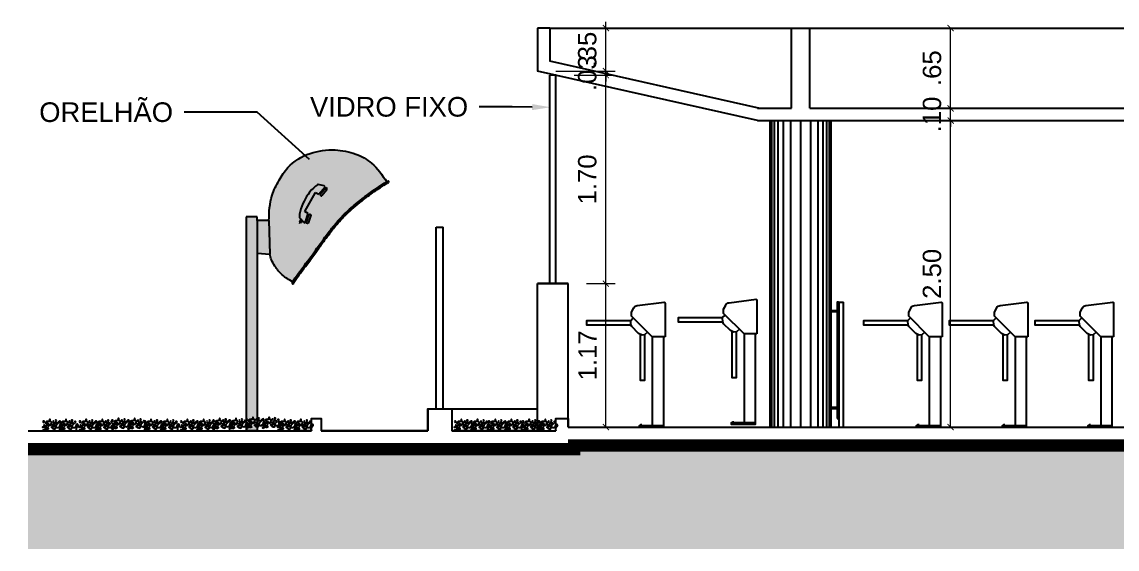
# Model space of a CAD drawing. Header units: metres. Extents: x 2146 to 3549, y -305 to 114.
# Drawn here: x 2833.62 to 2842.57, y -91.74 to -87.44 of the extents above; entities that cross this region are included whole.
import ezdxf
from ezdxf import colors
from ezdxf.entities.mleader import LeaderData, LeaderLine
from ezdxf.math import Vec2, Vec3

# ---------------------------------------------------------------- set-up
doc = ezdxf.new("R2010")
doc.units = ezdxf.units.M
doc.header["$LTSCALE"] = 6
doc.header["$MEASUREMENT"] = 0
doc.layers.add('2prancha', color=4, linetype='Continuous', lineweight=18)
for name, color, linetype in [('COTA 1 100', 2, 'Continuous'), ('HACHURA PISOS', 250, 'Continuous'), ('PENA 0.1', 1, 'Continuous'), ('PENA 0.15', 7, 'Continuous'), ('PENA 01', 1, 'Continuous'), ('PENA 02', 2, 'Continuous'), ('PENA 03', 3, 'Continuous'), ('PENA 06', 6, 'Continuous'), ('TXT ESPECIFICAÇÕES', 7, 'Continuous'), ('VEG_PLANTAS', 94, 'Continuous')]:
    doc.layers.add(name, color=color, linetype=linetype)
doc.styles.add('Luana', font='arial.ttf')
doc.styles.get("Standard").update_dxf_attribs({"font": 'arial.ttf'})
doc.dimstyles.new('arial75', dxfattribs={"dimtxt": 0.15, "dimasz": 0.05, "dimexe": 0.075, "dimexo": 0.15, "dimgap": 0.075, "dimtad": 1, "dimzin": 4, "dimdsep": 46, "dimtxsty": 'Luana', "dimblk": 'ARCHTICK', "dimcen": 0, "dimclrd": 7, "dimclre": 7, "dimclrt": 256, "dimadec": 0, "dimazin": 0, "dimtfac": 1, "dimtix": 1, "dimtmove": 2, "dimatfit": 3, "dimldrblk": 'CLOSEDBLANK', "dimfxl": 0, "dimlwd": 5, "dimlwe": 5, "dimarcsym": 0})

# ---------------------------------------------------------------- blocks, each defined once
blk = doc.blocks.new('cacho6')
for centre, radius in [((-0.159, 0.31), 0.0082), ((0.294, 0.31), 0.0082), ((-0.416, 0.242), 0.0184), ((-0.325, 0.284), 0.0156), ((-0.255, 0.26), 0.0104), ((-0.042, 0.222), 0.0116), ((0.015, 0.253), 0.0183), ((0.128, 0.284), 0.0156), ((0.198, 0.26), 0.0104), ((0.411, 0.222), 0.0116), ((0.468, 0.253), 0.0183)]:
    blk.add_circle(centre, radius)
blk.add_arc((0.037, 0.242), 0.0184, 202.9972, 106.9767)
for points, knots in [([(0, 0), (0.017, 0.013), (0.049, 0.039), (-0.035, 0.009), (-0.042, 0.095), (-0.062, 0.018), (-0.176, 0.073), (-0.041, 0.071), (0.078, 0.117), (-0.049, 0.078), (0.027, 0.214), (-0.067, 0.068), (-0.076, 0.255), (-0.104, 0.071), (-0.161, 0.215), (0.042, 0.257), (-0.297, 0.304), (-0.126, 0.113), (-0.228, 0.21), (-0.321, 0.094), (-0.129, 0.122), (-0.35, -0.005), (-0.31, 0.142), (-0.253, 0.23), (-0.453, 0.23), (-0.272, 0.128), (-0.406, 0.065), (-0.448, 0.13), (-0.463, 0.218), (-0.522, 0.133), (-0.428, 0.091), (-0.444, 0.031), (-0.453, 0)], [0.011965, 0.011965, 0.011965, 0.011965, 0.082609, 0.169559, 0.243044, 0.299408, 0.400394, 0.594709, 0.690458, 0.785628, 0.89158, 1.001823, 1.123848, 1.25156, 1.356811, 1.528141, 1.7837, 1.951889, 2.05249, 2.190104, 2.318207, 2.51551, 2.701394, 2.792269, 2.948062, 3.123129, 3.249217, 3.402204, 3.477691, 3.56163, 3.701911, 3.843182, 3.843182, 3.843182, 3.843182]), ([(0.453, 0), (0.47, 0.013), (0.502, 0.039), (0.418, 0.009), (0.411, 0.095), (0.391, 0.018), (0.277, 0.073), (0.413, 0.071), (0.532, 0.117), (0.404, 0.078), (0.48, 0.214), (0.386, 0.068), (0.377, 0.255), (0.349, 0.071), (0.292, 0.215), (0.495, 0.257), (0.156, 0.304), (0.328, 0.113), (0.225, 0.21), (0.132, 0.094), (0.324, 0.122), (0.103, -0.005), (0.143, 0.142), (0.2, 0.23), (0, 0.23), (0.181, 0.128), (0.048, 0.065), (0.005, 0.13), (-0.01, 0.218), (-0.05, 0.16), (-0.042, 0.136), (-0.037, 0.128)], [0.011965, 0.011965, 0.011965, 0.011965, 0.082609, 0.169559, 0.243044, 0.299408, 0.400394, 0.594709, 0.690458, 0.785628, 0.89158, 1.001823, 1.123848, 1.25156, 1.356811, 1.528141, 1.7837, 1.951889, 2.05249, 2.190104, 2.318207, 2.51551, 2.701394, 2.792269, 2.948062, 3.123129, 3.249217, 3.402204, 3.477691, 3.56163, 3.606746, 3.606746, 3.606746, 3.606746]), ([(-0.001, 0.089), (0.001, 0.088), (0.014, 0.07), (0.012, 0.047), (0.007, 0.026)], [3.6908032, 3.6908032, 3.6908032, 3.6908032, 3.701911, 3.8032539, 3.8032539, 3.8032539, 3.8032539])]:
    blk.add_open_spline(points, degree=3, knots=knots)
blk = doc.blocks.new('Orelhão 03')
at = {"ltscale": 1.5, "true_color": 0xffffff}
h = blk.add_hatch(color=7, dxfattribs=at)
h.dxf.hatch_style = 2
edge = h.paths.add_edge_path()
edge.add_spline(control_points=[(184.9, 230.76), (185.87, 232.28), (190, 238.73), (196.65, 246.9), (205.18, 258.81), (212.8, 269.48), (222.28, 281.43), (232.03, 290.98), (242.26, 299.11), (250.94, 305.59), (257.34, 309.78), (260.65, 311.78), (261.62, 312.36)], knot_values=[1.002753, 1.002753, 1.002753, 1.002753, 6.40325, 23.992704, 32.519655, 50.362026, 63.328632, 78.21995, 91.18803, 102.510371, 110.709206, 114.111563, 114.111563, 114.111563, 114.111563], degree=3, periodic=0)
edge.add_spline(control_points=[(261.62, 312.36), (257.91, 317.86), (251.38, 327.52), (235.87, 336.12), (218.36, 339.34), (198.33, 336.88), (181.97, 326.95), (173.32, 313.51), (166.27, 299.39), (165.51, 287.67), (165.48, 280.69)], knot_values=[57.697863, 57.697863, 57.697863, 57.697863, 77.310222, 92.167884, 109.446344, 130.044805, 151.537189, 164.074234, 177.630835, 198.461484, 198.461484, 198.461484, 198.461484], degree=3, periodic=0)
edge.add_line((165.48, 280.69), (166.05, 253.43))
edge.add_spline(control_points=[(166.05, 253.43), (166.4, 251.82), (167.47, 248.36), (170.86, 242.57), (176.08, 235.66), (181.86, 232.45), (184.9, 230.76)], knot_values=[0, 0, 0, 0, 4.917117, 10.777656, 20.082141, 30.406562, 30.406562, 30.406562, 30.406562], degree=3, periodic=0)
h.paths.add_polyline_path([(190.91, 278.97), (190, 279.07), (190.56, 279.58), (190.94, 279.51), (191.15, 279.39), (191.52, 279.49), (191.5, 279.5)], flags=16)
h.paths.add_polyline_path([(197.38, 302.09), (198.69, 303.98), (200.22, 305.71), (201.79, 307.28), (203.47, 308.79), (204.99, 310.01), (205.71, 310.3), (210.55, 309.19), (211.48, 308.39), (206.19, 302.2), (203.49, 303.73), (194.68, 288.12), (197.49, 286.53), (195.05, 279.02), (193.84, 279.57), (190.41, 282.99), (190.31, 283.73), (190.48, 285.99), (190.9, 288.21), (191.59, 290.42), (192.23, 292.54), (193.24, 294.57), (194.11, 296.54), (195.05, 298.22), (196.22, 300.29)], flags=16)
h.paths.add_polyline_path([(207.03, 301.73), (212.07, 307.78), (212.84, 306.93), (213.15, 306.4), (212.75, 306.05), (208.76, 301.17), (208.58, 300.86), (207.87, 301.26)], flags=16)
h.paths.add_polyline_path([(198.23, 286.12), (199.15, 285.6), (199.74, 285.27), (197.49, 278.75), (197.32, 278.43), (196.88, 278.4), (195.76, 278.62)], flags=16)
h.paths.add_polyline_path([(165.48, 280.69), (155.77, 280.69), (155.77, 254.04), (166.05, 253.43)])
h = blk.add_hatch(color=7, dxfattribs=at)
h.dxf.hatch_style = 1
h.paths.add_polyline_path([(155.77, 280.69), (155.77, 283.83), (146.95, 283.83), (146.95, 109.29), (155.77, 109.29), (155.77, 254.04)])
for p, q in [((200.22, 305.71), (198.69, 303.98)), ((201.79, 307.28), (200.22, 305.71)), ((203.47, 308.79), (201.79, 307.28)), ((204.99, 310.01), (203.47, 308.79)), ((205.71, 310.3), (204.99, 310.01)), ((210.55, 309.19), (205.71, 310.3)), ((206.19, 302.2), (211.48, 308.39)), ((212.07, 307.78), (207.03, 301.73)), ((208.76, 301.17), (212.75, 306.05)), ((211.48, 308.39), (210.55, 309.19)), ((212.84, 306.93), (212.07, 307.78)), ((212.75, 306.05), (213.03, 306.3)), ((213.05, 306.57), (212.84, 306.93)), ((213.03, 306.3), (213.05, 306.57)), ((194.11, 296.54), (193.24, 294.57)), ((195.05, 298.22), (194.11, 296.54)), ((194.68, 288.12), (203.49, 303.73)), ((196.22, 300.29), (195.05, 298.22)), ((197.38, 302.09), (196.22, 300.29)), ((198.69, 303.98), (197.38, 302.09)), ((203.49, 303.73), (206.19, 302.2)), ((207.03, 301.73), (207.87, 301.26)), ((207.87, 301.26), (208.37, 300.98)), ((208.37, 300.98), (208.64, 300.96)), ((208.64, 300.96), (208.76, 301.17)), ((190.9, 288.21), (190.48, 285.99)), ((191.59, 290.42), (190.9, 288.21)), ((192.23, 292.54), (191.59, 290.42)), ((193.24, 294.57), (192.23, 292.54)), ((197.49, 286.53), (194.68, 288.12)), ((195.05, 279.02), (197.49, 286.53)), ((155.77, 283.83), (146.95, 283.83)), ((146.95, 283.83), (146.95, 109.29)), ((155.77, 280.69), (155.77, 283.83)), ((165.48, 280.69), (155.77, 280.69)), ((155.77, 280.69), (155.77, 254.04)), ((165.48, 280.69), (166.05, 253.43)), ((190.56, 279.58), (190, 279.07)), ((190, 279.07), (190.91, 278.97)), ((190.48, 285.99), (190.31, 283.73)), ((190.31, 283.73), (190.41, 282.99)), ((190.41, 282.99), (193.84, 279.57)), ((191.55, 281.82), (190.54, 280.04)), ((190.54, 280.04), (191.91, 279.27)), ((190.94, 279.51), (190.56, 279.58)), ((190.91, 278.97), (191.47, 279.48)), ((191.15, 279.39), (190.94, 279.51)), ((191.47, 279.48), (191.15, 279.39)), ((192.68, 280.64), (191.55, 281.82)), ((191.91, 279.27), (192.68, 280.64)), ((193.84, 279.57), (195.05, 279.02)), ((195.76, 278.62), (198.23, 286.12)), ((196.88, 278.4), (195.76, 278.62)), ((197.32, 278.43), (196.88, 278.4)), ((197.49, 278.75), (197.32, 278.43)), ((199.66, 285.04), (197.49, 278.75)), ((198.23, 286.12), (199.15, 285.6)), ((199.15, 285.6), (199.56, 285.36)), ((199.56, 285.36), (199.66, 285.04)), ((155.77, 254.04), (166.05, 253.43)), ((155.77, 254.04), (155.77, 109.29))]:
    blk.add_line(p, q)
at = {"ltscale": 1.5}
blk.add_line((155.77, 109.29), (146.95, 109.29), dxfattribs=at)
for centre, radius, start, end in [((262.81, 312.39), 0.599, 309.91725, 111.90839), ((184.87, 229.59), 0.592, 147.78783, 327.52719)]:
    blk.add_arc(centre, radius, start, end)
for points, knots in [([(165.48, 280.69), (165.51, 287.67), (166.27, 299.39), (173.32, 313.51), (181.97, 326.95), (198.33, 336.88), (218.36, 339.34), (235.87, 336.12), (251.38, 327.52), (257.91, 317.86), (261.62, 312.36)], [57.697863, 57.697863, 57.697863, 57.697863, 78.528512, 92.085112, 104.622157, 126.114541, 146.713003, 163.991462, 178.849125, 198.461484, 198.461484, 198.461484, 198.461484]), ([(185.37, 229.28), (185.72, 229.84), (186.08, 230.39), (187.14, 232.07), (187.85, 233.17), (189.78, 236.04), (191.04, 237.78), (193.61, 241.23), (194.93, 242.95), (197.4, 246.16), (198.55, 247.66), (200.8, 250.69), (201.9, 252.21), (204.74, 256.16), (206.46, 258.58), (209.94, 263.4), (211.69, 265.8), (215.56, 270.98), (217.69, 273.75), (221.29, 278.1), (222.71, 279.73), (225.65, 282.91), (227.16, 284.46), (230.69, 287.88), (232.71, 289.71), (236.88, 293.27), (239.01, 295), (242.85, 298.01), (244.55, 299.31), (247.95, 301.87), (249.67, 303.12), (253.08, 305.53), (254.77, 306.67), (257.74, 308.6), (259.01, 309.39), (261.25, 310.76), (262.22, 311.34), (263.2, 311.93)], [0, 0, 0, 0, 1.9884, 1.9884, 5.965199, 5.965199, 12.468711, 12.468711, 18.972223, 18.972223, 24.60395, 24.60395, 30.235676, 30.235676, 39.162386, 39.162386, 48.089096, 48.089096, 58.615752, 58.615752, 65.176148, 65.176148, 71.736544, 71.736544, 80.015677, 80.015677, 88.29481, 88.29481, 94.714954, 94.714954, 101.135097, 101.135097, 107.315956, 107.315956, 111.831712, 111.831712, 115.23947, 115.23947, 115.23947, 115.23947]), ([(184.9, 230.76), (181.86, 232.45), (176.08, 235.66), (170.86, 242.57), (167.47, 248.36), (166.4, 251.82), (166.05, 253.43)], [0, 0, 0, 0, 10.324421, 19.628906, 25.489444, 30.406562, 30.406562, 30.406562, 30.406562])]:
    blk.add_open_spline(points, degree=3, knots=knots)
blk.add_spline([(184.37, 229.91), (187.85, 235.28), (198.36, 249.39), (203.37, 256.29), (213.88, 270.7), (222.07, 280.76), (232.67, 291.22), (242.73, 299.4), (251.85, 306.1), (258.71, 310.6), (262.59, 312.94)], degree=3)
blk = doc.blocks.new('A$C0E4A6CAB')
at = {"ltscale": 1.5}
for p, q in [((0.2678, 0.8349), (0.2695, 0.8673)), ((0.0938, 0.7365), (0.0938, 0.0113))]:
    blk.add_line(p, q, dxfattribs=at)
blk.add_lwpolyline([(-0.0107, 0.7365), (0.0938, 0.7365), (0.2616, 0.9042), (0.2616, 0.9376), (0.2434, 0.9725, 0.263963), (0.2159, 0.9913), (-0.0038, 1.0188, 0.497887), (-0.0107, 1.0119), (-0.0107, 0.7365)], format="xyb", close=True, dxfattribs=at)
for points in [[(0.1762, 0.7509), (0.2049, 0.7638), (0.2606, 0.8195), (0.2678, 0.8349)], [(0.2695, 0.8673), (0.2695, 0.8694), (0.2481, 0.8908)], [(0, 0.0113), (0, 0.7365)], [(0.1316, 0.7742), (0.1561, 0.7534), (0.1762, 0.7509)], [(0.1571, 0.7533), (0.1571, 0.3794), (0.1903, 0.3794), (0.1903, 0.7572)]]:
    blk.add_lwpolyline(points, dxfattribs=at)
for points in [[(0.2695, 0.8673), (0.6316, 0.8673), (0.6316, 0.8341), (0.2678, 0.8349)], [(0, 0.0113), (0.2002, 0.0113), (0.2002, 0), (0, 0)], [(0.1778, 0.0175), (0.189, 0.0175), (0.189, 0.0113), (0.1778, 0.0113)]]:
    blk.add_lwpolyline(points, close=True, dxfattribs=at)
blk = doc.blocks.new('_ArchTick')
at = {"color": 0, "linetype": 'ByBlock', "const_width": 0.15}
blk.add_lwpolyline([(-0.5, -0.5), (0.5, 0.5)], dxfattribs=at)
blk = doc.blocks.new('*D54')
at = {"layer": 'COTA 1 100', "color": 7, "lineweight": 5}
for p, q in [((2840.7077, -88.246), (2841.2827, -88.246)), ((2841.2077, -90.746), (2841.2077, -88.246)), ((2840.7077, -90.746), (2841.2827, -90.746))]:
    blk.add_line(p, q, dxfattribs=at)
at = {"layer": 'Defpoints', "color": 0}
for p in [(2840.2332, -88.246), (2841.2077, -88.246), (2840.2332, -90.746)]:
    blk.add_point(p, dxfattribs=at)
at = {"layer": 'COTA 1 100', "color": 7, "lineweight": 5, "xscale": 0.05, "yscale": 0.05, "zscale": 0.05}
for p, rotation in [((2841.2077, -88.246), 90), ((2841.2077, -90.746), 270)]:
    blk.add_blockref('_ArchTick', p, dxfattribs=dict(at, rotation=rotation))
at = {"layer": 'COTA 1 100', "insert": (2841.0561, -89.496), "char_height": 0.15, "attachment_point": 5, "rotation": 90, "style": 'Luana'}
blk.add_mtext('2.50', dxfattribs=at)
blk = doc.blocks.new('_ClosedBlank')
at = {"layer": '2prancha', "color": 0, "lineweight": -2}
for p, q in [((-1, 0.17), (0, 0)), ((-1, 0.17), (-1, -0.17)), ((0, 0), (-1, -0.17))]:
    blk.add_line(p, q, dxfattribs=at)
blk = doc.blocks.new('*D55')
at = {"layer": 'COTA 1 100', "color": 7, "lineweight": 5}
for p, q in [((2841.2077, -88.146), (2841.2077, -88.096)), ((2840.7077, -88.146), (2841.2827, -88.146)), ((2841.2077, -88.246), (2841.2077, -88.146)), ((2840.7077, -88.246), (2841.2827, -88.246)), ((2841.2077, -88.246), (2841.2077, -88.296))]:
    blk.add_line(p, q, dxfattribs=at)
at = {"layer": 'Defpoints', "color": 0}
for p in [(2839.6294, -88.146), (2841.2077, -88.146), (2840.2332, -88.246)]:
    blk.add_point(p, dxfattribs=at)
at = {"layer": 'COTA 1 100', "color": 7, "lineweight": 5, "xscale": 0.05, "yscale": 0.05, "zscale": 0.05}
for p, rotation in [((2841.2077, -88.146), 270), ((2841.2077, -88.246), 90)]:
    blk.add_blockref('_ArchTick', p, dxfattribs=dict(at, rotation=rotation))
at = {"layer": 'COTA 1 100', "insert": (2841.0561, -88.196), "char_height": 0.15, "attachment_point": 5, "rotation": 90, "style": 'Luana'}
blk.add_mtext('.10', dxfattribs=at)
blk = doc.blocks.new('*D56')
at = {"layer": 'COTA 1 100', "color": 7, "lineweight": 5}
for p, q in [((2841.2077, -87.4912), (2841.1327, -87.4912)), ((2841.2077, -88.146), (2841.2077, -87.4912)), ((2840.7077, -88.146), (2841.2827, -88.146))]:
    blk.add_line(p, q, dxfattribs=at)
at = {"layer": 'Defpoints', "color": 0}
for p in [(2841.2077, -87.4912), (2841.2077, -87.4912), (2839.6294, -88.146)]:
    blk.add_point(p, dxfattribs=at)
at = {"layer": 'COTA 1 100', "color": 7, "lineweight": 5, "xscale": 0.05, "yscale": 0.05, "zscale": 0.05}
for p, rotation in [((2841.2077, -87.4912), 90), ((2841.2077, -88.146), 270)]:
    blk.add_blockref('_ArchTick', p, dxfattribs=dict(at, rotation=rotation))
at = {"layer": 'COTA 1 100', "insert": (2841.0561, -87.8186), "char_height": 0.15, "attachment_point": 5, "rotation": 90, "style": 'Luana'}
blk.add_mtext('.65', dxfattribs=at)
blk = doc.blocks.new('*D57')
at = {"layer": 'COTA 1 100', "color": 7, "lineweight": 5}
for p, q in [((2838.2332, -89.576), (2838.4673, -89.576)), ((2838.3923, -90.746), (2838.3923, -89.576)), ((2838.2332, -90.746), (2838.4673, -90.746))]:
    blk.add_line(p, q, dxfattribs=at)
at = {"layer": 'Defpoints', "color": 0}
for p in [(2838.0832, -89.576), (2838.3923, -89.576), (2838.0832, -90.746)]:
    blk.add_point(p, dxfattribs=at)
at = {"layer": 'COTA 1 100', "color": 7, "lineweight": 5, "xscale": 0.05, "yscale": 0.05, "zscale": 0.05}
for p, rotation in [((2838.3923, -89.576), 90), ((2838.3923, -90.746), 270)]:
    blk.add_blockref('_ArchTick', p, dxfattribs=dict(at, rotation=rotation))
at = {"layer": 'COTA 1 100', "insert": (2838.242, -90.161), "char_height": 0.15, "attachment_point": 5, "rotation": 90, "style": 'Luana'}
blk.add_mtext('1.17', dxfattribs=at)
blk = doc.blocks.new('*D58')
at = {"layer": 'COTA 1 100', "color": 7, "lineweight": 5}
for p, q in [((2838.1332, -87.876), (2838.4673, -87.876)), ((2838.3923, -89.576), (2838.3923, -87.876)), ((2838.2332, -89.576), (2838.4673, -89.576))]:
    blk.add_line(p, q, dxfattribs=at)
at = {"layer": 'Defpoints', "color": 0}
for p in [(2837.9832, -87.876), (2838.3923, -87.876), (2838.0832, -89.576)]:
    blk.add_point(p, dxfattribs=at)
at = {"layer": 'COTA 1 100', "color": 7, "lineweight": 5, "xscale": 0.05, "yscale": 0.05, "zscale": 0.05}
for p, rotation in [((2838.3923, -87.876), 90), ((2838.3923, -89.576), 270)]:
    blk.add_blockref('_ArchTick', p, dxfattribs=dict(at, rotation=rotation))
at = {"layer": 'COTA 1 100', "insert": (2838.2408, -88.726), "char_height": 0.15, "attachment_point": 5, "rotation": 90, "style": 'Luana'}
blk.add_mtext('1.70', dxfattribs=at)
blk = doc.blocks.new('*D59')
at = {"layer": 'COTA 1 100', "color": 7, "lineweight": 5}
for p, q in [((2838.3923, -87.8423), (2838.3923, -87.7923)), ((2837.9832, -87.8423), (2838.4673, -87.8423)), ((2838.1332, -87.876), (2838.4673, -87.876)), ((2838.3923, -87.876), (2838.3923, -87.8423)), ((2838.3923, -87.876), (2838.3923, -87.926))]:
    blk.add_line(p, q, dxfattribs=at)
at = {"layer": 'Defpoints', "color": 0}
for p in [(2837.8332, -87.8423), (2837.9832, -87.876), (2838.3923, -87.8423)]:
    blk.add_point(p, dxfattribs=at)
at = {"layer": 'COTA 1 100', "color": 7, "lineweight": 5, "xscale": 0.05, "yscale": 0.05, "zscale": 0.05}
for p, rotation in [((2838.3923, -87.8423), 270), ((2838.3923, -87.876), 90)]:
    blk.add_blockref('_ArchTick', p, dxfattribs=dict(at, rotation=rotation))
at = {"layer": 'COTA 1 100', "insert": (2838.2407, -87.8592), "char_height": 0.15, "attachment_point": 5, "rotation": 90, "style": 'Luana'}
blk.add_mtext('.03', dxfattribs=at)
blk = doc.blocks.new('*D60')
at = {"layer": 'COTA 1 100', "color": 7, "lineweight": 5}
for p, q in [((2838.3923, -87.4912), (2838.3923, -87.4412)), ((2837.9832, -87.4912), (2838.4673, -87.4912)), ((2838.3923, -87.8423), (2838.3923, -87.4912)), ((2837.9832, -87.8423), (2838.4673, -87.8423)), ((2838.3923, -87.8423), (2838.3923, -87.8923))]:
    blk.add_line(p, q, dxfattribs=at)
at = {"layer": 'Defpoints', "color": 0}
for p in [(2837.8332, -87.4912), (2838.3923, -87.4912), (2837.8332, -87.8423)]:
    blk.add_point(p, dxfattribs=at)
at = {"layer": 'COTA 1 100', "color": 7, "lineweight": 5, "xscale": 0.05, "yscale": 0.05, "zscale": 0.05}
for p, rotation in [((2838.3923, -87.4912), 270), ((2838.3923, -87.8423), 90)]:
    blk.add_blockref('_ArchTick', p, dxfattribs=dict(at, rotation=rotation))
at = {"layer": 'COTA 1 100', "insert": (2838.2407, -87.6668), "char_height": 0.15, "attachment_point": 5, "rotation": 90, "style": 'Luana'}
blk.add_mtext('.35', dxfattribs=at)

msp = doc.modelspace()

# ---------------------------------------------------------------- hatches: boundary and pattern name
at = {"layer": 'HACHURA PISOS', "ltscale": 1.5}
h = msp.add_hatch(dxfattribs=at)
h.set_pattern_fill('HACH23,_O', color=256, scale=0.015, pattern_type=2)
h.set_pattern_definition([(90, (2839.74817, -90.74604), (-0.627, 4e-17), []), (90, (2839.7693, -90.74604), (-0.627, 4e-17), []), (90, (2839.7993, -90.74604), (-0.627, 4e-17), []), (90, (2839.84177, -90.74604), (-0.627, 4e-17), []), (90, (2839.90177, -90.74604), (-0.627, 4e-17), []), (90, (2839.98667, -90.74604), (-0.627, 4e-17), []), (90, (2840.10667, -90.74604), (-0.627, 4e-17), []), (90, (2840.19157, -90.74604), (-0.627, 4e-17), []), (90, (2840.25157, -90.74604), (-0.627, 4e-17), []), (90, (2840.294, -90.74604), (-0.627, 4e-17), []), (90, (2840.324, -90.74604), (-0.627, 4e-17), []), (90, (2840.34517, -90.74604), (-0.627, 4e-17), []), (90, (2840.36017, -90.74604), (-0.627, 4e-17), [])])
h.paths.add_polyline_path([(2839.7332, -90.746), (2839.9832, -90.746), (2839.9832, -88.246), (2839.7332, -88.246)])
h = msp.add_hatch(dxfattribs=at)
h.set_pattern_fill('HACH23,_O', color=256, scale=0.015, pattern_type=2)
h.set_pattern_definition([(90, (2840.21817, -90.74604), (0.627, 4e-17), []), (90, (2840.197, -90.74604), (0.627, 4e-17), []), (90, (2840.167, -90.74604), (0.627, 4e-17), []), (90, (2840.12457, -90.74604), (0.627, 4e-17), []), (90, (2840.06457, -90.74604), (0.627, 4e-17), []), (90, (2839.97967, -90.74604), (0.627, 4e-17), []), (90, (2839.85967, -90.74604), (0.627, 4e-17), []), (90, (2839.77477, -90.74604), (0.627, 4e-17), []), (90, (2839.71477, -90.74604), (0.627, 4e-17), []), (90, (2839.6723, -90.74604), (0.627, 4e-17), []), (90, (2839.6423, -90.74604), (0.627, 4e-17), []), (90, (2839.62117, -90.74604), (0.627, 4e-17), []), (90, (2839.60617, -90.74604), (0.627, 4e-17), [])])
h.paths.add_polyline_path([(2839.9832, -88.246), (2840.2332, -88.246), (2840.2332, -90.746), (2839.9832, -90.746)])
at = {"layer": 'PENA 01', "ltscale": 1.5}
h = msp.add_hatch(dxfattribs=at)
h.set_pattern_fill('EARTH', color=256, scale=0.75, angle=45, style=0, double=1)
h.set_pattern_definition([(45, (2833.67324, -91.74104), (3e-17, 0.265165), [0.1875, -0.1875]), (45, (2833.62352, -91.69132), (3e-17, 0.265165), [0.1875, -0.1875]), (45, (2833.5738, -91.6416), (3e-17, 0.265165), [0.1875, -0.1875]), (135, (2833.5738, -91.60846), (-0.265165, 6e-17), [0.1875, -0.1875]), (135, (2833.62352, -91.55874), (-0.265165, 6e-17), [0.1875, -0.1875]), (135, (2833.67324, -91.50902), (-0.265165, 6e-17), [0.1875, -0.1875])])
h.paths.add_polyline_path([(2858.5777, -90.941), (2857.2304, -90.941), (2847.2837, -90.941), (2847.2837, -90.911), (2838.1332, -90.911), (2838.1332, -90.941), (2833.6732, -90.941), (2833.6732, -91.741), (2858.5777, -91.741)])

# ---------------------------------------------------------------- linework, layer by layer
at = {"layer": 'HACHURA PISOS', "ltscale": 1.5}
msp.add_line((2839.9832, -90.746), (2839.9832, -88.246), dxfattribs=at)
at = {"layer": 'PENA 0.1', "ltscale": 1.5}
msp.add_line((2837.1332, -90.596), (2837.8332, -90.596), dxfattribs=at)
at = {"layer": 'PENA 0.15', "ltscale": 1.5}
for p, q in [((2840.297, -90.746), (2840.297, -89.7266)), ((2840.297, -89.7266), (2840.3332, -89.7266)), ((2840.3332, -90.746), (2840.3332, -89.7266)), ((2840.297, -89.7966), (2840.2332, -89.7966)), ((2840.297, -89.8066), (2840.2332, -89.8066)), ((2840.2813, -89.7966), (2840.297, -89.7966)), ((2840.2813, -89.8066), (2840.297, -89.8066)), ((2840.297, -90.5866), (2840.2332, -90.5866)), ((2840.297, -90.5966), (2840.2332, -90.5966)), ((2840.2813, -90.5866), (2840.297, -90.5866)), ((2840.2813, -90.5966), (2840.297, -90.5966))]:
    msp.add_line(p, q, dxfattribs=at)
msp.add_lwpolyline([(2840.2813, -90.6766), (2840.2913, -90.6766), (2840.2913, -89.7266), (2840.2813, -89.7266)], close=True, dxfattribs=at)
at = {"layer": 'PENA 01'}
msp.add_line((2837.9332, -87.4912), (2856.1304, -87.4912), dxfattribs=at)
at = {"layer": 'PENA 02', "ltscale": 1.5}
for p, q in [((2837.9332, -89.576), (2837.9332, -87.876)), ((2837.9832, -89.576), (2837.9832, -87.876)), ((2837.9332, -89.576), (2837.9332, -87.9331)), ((2837.9832, -89.576), (2837.9832, -87.9474)), ((2839.7332, -90.746), (2839.7332, -88.246)), ((2840.2332, -90.746), (2840.2332, -88.246)), ((2837.8332, -89.576), (2838.0832, -89.576))]:
    msp.add_line(p, q, dxfattribs=at)
at = {"layer": 'PENA 02', "const_width": 0.1}
msp.add_lwpolyline([(2833.6732, -90.926), (2838.1332, -90.926), (2838.1332, -90.896), (2847.2837, -90.896), (2847.2837, -90.926), (2857.2304, -90.926), (2858.5777, -90.926)], dxfattribs=at)
at = {"layer": 'PENA 03'}
for p, q in [((2837.0073, -90.596), (2837.0073, -89.116)), ((2837.0632, -90.596), (2837.0632, -89.116)), ((2837.8332, -90.776), (2837.8332, -89.576)), ((2838.0832, -89.576), (2837.8332, -89.576)), ((2838.0832, -90.746), (2838.0832, -89.576))]:
    msp.add_line(p, q, dxfattribs=at)
at = {"layer": 'PENA 03', "ltscale": 1.5}
msp.add_line((2837.0073, -89.116), (2837.0632, -89.116), dxfattribs=at)
at = {"layer": 'PENA 06'}
for p, q in [((2837.8332, -87.4912), (2837.8332, -87.8423)), ((2837.9332, -87.4912), (2837.8332, -87.4912)), ((2837.9332, -87.4912), (2837.9332, -87.7623)), ((2839.9082, -88.146), (2839.9082, -87.4912)), ((2839.9082, -87.4912), (2840.0582, -87.4912)), ((2840.0582, -88.146), (2840.0582, -87.4912)), ((2839.6513, -88.1485), (2837.9332, -87.7623)), ((2839.6294, -88.246), (2837.8332, -87.8423)), ((2839.6294, -88.146), (2839.9082, -88.146)), ((2840.0582, -88.146), (2844.5558, -88.146)), ((2840.5705, -88.146), (2846.8279, -88.146)), ((2839.6294, -88.246), (2844.5558, -88.246)), ((2840.5705, -88.246), (2854.3342, -88.246))]:
    msp.add_line(p, q, dxfattribs=at)
at = {"layer": 'PENA 06', "ltscale": 1.5}
for p, q in [((2837.9832, -87.876), (2837.9332, -87.876)), ((2837.1332, -90.596), (2837.1332, -90.776)), ((2833.6732, -90.776), (2835.9869, -90.776)), ((2835.9869, -90.776), (2835.8457, -90.776)), ((2836.0669, -90.776), (2836.9373, -90.776)), ((2836.9373, -90.776), (2836.0669, -90.776)), ((2837.8332, -90.776), (2837.1332, -90.776)), ((2837.1332, -90.776), (2837.9832, -90.776)), ((2838.0832, -90.746), (2847.4337, -90.746))]:
    msp.add_line(p, q, dxfattribs=at)
for points in [[(2836.9373, -90.776), (2836.9373, -90.596), (2837.1332, -90.596)], [(2836.9373, -90.596), (2836.9373, -90.776)], [(2835.9869, -90.776), (2835.9869, -90.676), (2836.0669, -90.676), (2836.0669, -90.776)], [(2837.9832, -90.776), (2837.9832, -90.676), (2838.0832, -90.676), (2838.0832, -90.746)]]:
    msp.add_lwpolyline(points, dxfattribs=at)

# ---------------------------------------------------------------- block references
at = {"layer": 'PENA 0.1', "ltscale": 1.5, "xscale": 0.01, "yscale": 0.01, "zscale": 0.01}
msp.add_blockref('Orelhão 03', (2833.9862, -91.869), dxfattribs=at)
at = {"layer": 'PENA 0.15', "ltscale": 1.5, "xscale": -1}
for p in [(2839.6144, -90.7227), (2838.8644, -90.746), (2841.1274, -90.746), (2841.8274, -90.746), (2842.5274, -90.746)]:
    msp.add_blockref('A$C0E4A6CAB', p, dxfattribs=at)
at = {"layer": 'VEG_PLANTAS', "xscale": -0.2913324155519772, "yscale": 0.2913324155519772, "zscale": 0.2913324155519772}
for p in [(2833.9372, -90.776), (2834.2336, -90.776), (2834.4976, -90.7682), (2834.7639, -90.776), (2835.0603, -90.776), (2835.3243, -90.7682), (2835.5959, -90.7589), (2835.8549, -90.776), (2837.2977, -90.776), (2837.5744, -90.776), (2837.8512, -90.776)]:
    msp.add_blockref('cacho6', p, dxfattribs=at)

# ---------------------------------------------------------------- dimensions: what is measured, and where the dimension line sits
at = {"layer": 'COTA 1 100'}
for base, p1, p2, picture, middle in [((2838.3923, -87.4912), (2837.8332, -87.8423), (2837.8332, -87.4912), '*D60', (2838.2407, -87.6668)), ((2841.2077, -87.4912), (2839.6294, -88.146), (2841.2077, -87.4912), '*D56', (2841.0561, -87.8186)), ((2838.3923, -87.8423), (2837.9832, -87.876), (2837.8332, -87.8423), '*D59', (2838.2407, -87.8592)), ((2838.3923, -87.876), (2838.0832, -89.576), (2837.9832, -87.876), '*D58', (2838.2408, -88.726)), ((2841.2077, -88.146), (2840.2332, -88.246), (2839.6294, -88.146), '*D55', (2841.0561, -88.196)), ((2841.2077, -88.246), (2840.2332, -90.746), (2840.2332, -88.246), '*D54', (2841.0561, -89.496)), ((2838.3923, -89.576), (2838.0832, -90.746), (2838.0832, -89.576), '*D57', (2838.242, -90.161))]:
    dim = msp.add_linear_dim(base=base, p1=p1, p2=p2, angle=90, dimstyle='arial75', dxfattribs=at)
    dim.commit()
    dim.dimension.update_dxf_attribs({"geometry": picture, "text_midpoint": middle})

# ---------------------------------------------------------------- leaders
at = {"layer": 'TXT ESPECIFICAÇÕES', "ltscale": 0.05}
ml = msp.add_multileader_mtext('Standard', dxfattribs=at)
ml.set_content('ORELHÃO', color=256)
ml.set_leader_properties()
ml.build(insert=Vec2(0, 0))
ml.multileader.update_dxf_attribs({"dogleg_length": 0.36, "arrow_head_size": 0.15})
ctx = ml.context
ctx.base_point, ctx.char_height, ctx.arrow_head_size, ctx.landing_gap_size, ctx.plane_origin = Vec3(2833.6953, -88.1786), 0.16, 0.15, 0.09, Vec3(2836.179, -85.6698)
ctx.text_align_type = 2
notes = []
notes.append((ctx, [(0, (1, 1, 0), (2835.5435, -88.1786), (-1, 0), 0.596, [(0, [(2836.0834, -88.6621)], 0, [])])]))
ctx.mtext.insert, ctx.mtext.alignment, ctx.mtext.flow_direction = Vec3(2834.8575, -88.0972), 3, 5
ml = msp.add_multileader_mtext('Standard', dxfattribs=at)
ml.set_content('VIDRO FIXO', color=256)
ml.set_leader_properties()
ml.build(insert=Vec2(0, 0))
ml.multileader.update_dxf_attribs({"dogleg_length": 0.36, "arrow_head_size": 0.15})
ctx = ml.context
ctx.base_point, ctx.char_height, ctx.arrow_head_size, ctx.landing_gap_size, ctx.plane_origin = Vec3(2835.8969, -88.1349), 0.16, 0.15, 0.09, Vec3(2837.7231, -80.9683)
ctx.text_align_type = 2
notes.append((ctx, [(0, (1, 1, 0), (2837.6275, -88.1349), (-1, 0), 0.27, [(0, [(2837.9402, -88.1371)], 0, [])])]))
ctx.mtext.insert, ctx.mtext.alignment, ctx.mtext.flow_direction = Vec3(2837.2675, -88.0535), 3, 5
for ctx, leaders in notes:
    for number, flags, end, landing, length, lines in leaders:
        leader = LeaderData()
        leader.index, (leader.has_last_leader_line, leader.has_dogleg_vector, leader.attachment_direction) = number, flags
        leader.last_leader_point, leader.dogleg_vector, leader.dogleg_length = Vec3(end), Vec3(landing), length
        for number, points, colour, breaks in lines:
            line = LeaderLine()
            line.index, line.vertices, line.color, line.breaks = number, Vec3.list(points), colors.encode_raw_color(colour), breaks
            leader.lines.append(line)
        ctx.leaders.append(leader)

doc.saveas('drawing.dxf')
